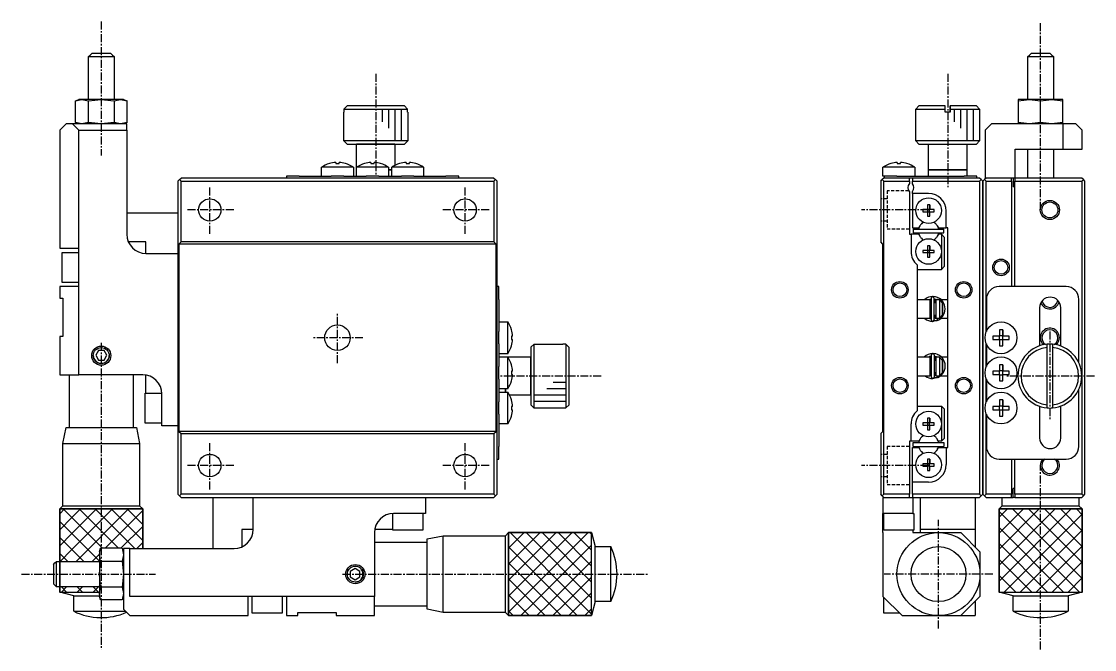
# Model space of a CAD drawing. Extents: x 10 to 368, y 10 to 243.
# Drawn here: x 20.8 to 188.9, y 98.8 to 197.1 of the extents above; entities that cross this region are included whole.
import ezdxf

# ---------------------------------------------------------------- set-up
doc = ezdxf.new("R2010")
doc.units = 0
doc.linetypes.add('CENTER', pattern=[2, 1.25, -0.25, 0.25, -0.25])
doc.linetypes.add('DASHED', pattern=[0.75, 0.5, -0.25])
doc.layers.get('0').update_dxf_attribs({"linetype": 'CONTINUOUS'})
doc.layers.add('CENTER', color=1, linetype='CENTER')

msp = doc.modelspace()

# ---------------------------------------------------------------- linework, layer by layer
at = {"color": 7, "linetype": 'CONTINUOUS'}
for p, q in [((31.27, 191.6), (31.52, 191.85)), ((31.52, 191.85), (31.77, 192.1)), ((34.77, 192.1), (31.77, 192.1)), ((34.77, 192.1), (35.02, 191.85)), ((35.02, 191.85), (35.27, 191.6)), ((178.42, 191.6), (178.67, 191.85)), ((178.67, 191.85), (178.92, 192.1)), ((180.42, 192.1), (178.92, 192.1)), ((181.92, 192.1), (180.42, 192.1)), ((181.92, 192.1), (182.17, 191.85)), ((182.17, 191.85), (182.42, 191.6)), ((31.27, 191.6), (35.27, 191.6)), ((31.27, 184.9), (31.27, 191.6)), ((35.27, 191.6), (35.27, 184.9)), ((178.42, 191.6), (180.42, 191.6)), ((178.42, 184.9), (178.42, 191.6)), ((180.42, 191.6), (182.42, 191.6)), ((182.42, 191.6), (182.42, 184.9)), ((29.23, 184.7), (30.24, 184.9)), ((29.23, 184.7), (29.77, 184.9)), ((29.23, 181.3), (29.23, 184.7)), ((30.24, 184.9), (29.77, 184.9)), ((30.24, 184.9), (31.25, 184.7)), ((33.27, 184.9), (30.24, 184.9)), ((31.25, 184.7), (33.27, 184.9)), ((31.25, 181.3), (31.25, 184.7)), ((33.27, 184.9), (35.29, 184.7)), ((36.3, 184.9), (33.27, 184.9)), ((35.29, 184.7), (36.3, 184.9)), ((35.29, 184.7), (35.29, 181.3)), ((36.3, 184.9), (37.31, 184.7)), ((36.77, 184.9), (36.3, 184.9)), ((36.77, 184.9), (37.31, 184.7)), ((37.31, 181.3), (37.31, 184.7)), ((71.79, 183.9), (71.28, 183.4)), ((71.28, 183.4), (81.25, 183.4)), ((71.28, 183.4), (71.28, 182.9)), ((80.75, 183.9), (71.79, 183.9)), ((81.25, 183.4), (80.75, 183.9)), ((81.25, 182.9), (81.25, 183.4)), ((160.87, 183.4), (161.37, 183.9)), ((160.87, 183.4), (165.47, 183.4)), ((160.87, 178.4), (160.87, 183.4)), ((165.47, 183.9), (161.37, 183.9)), ((165.47, 183.4), (165.47, 183.9)), ((165.47, 182.9), (165.47, 183.4)), ((170.37, 183.9), (166.27, 183.9)), ((166.27, 183.9), (166.27, 183.4)), ((166.27, 183.4), (166.27, 183.9)), ((166.27, 182.9), (166.27, 183.4)), ((166.27, 183.4), (170.87, 183.4)), ((166.27, 183.4), (166.27, 182.9)), ((170.37, 183.9), (170.87, 183.4)), ((170.87, 183.4), (170.87, 178.4)), ((176.92, 184.7), (178.67, 184.9)), ((176.92, 184.9), (176.92, 184.7)), ((178.67, 184.9), (176.92, 184.9)), ((176.92, 184.7), (176.92, 181.3)), ((178.67, 184.9), (180.42, 184.7)), ((182.17, 184.9), (178.67, 184.9)), ((180.42, 184.7), (182.17, 184.9)), ((180.42, 181.3), (180.42, 184.7)), ((182.17, 184.9), (183.92, 184.7)), ((183.92, 184.9), (182.17, 184.9)), ((183.92, 184.7), (183.92, 184.9)), ((183.92, 181.3), (183.92, 184.7)), ((71.28, 182.9), (71.27, 182.9)), ((71.27, 178.4), (71.27, 182.9)), ((81.27, 182.9), (81.25, 182.9)), ((81.27, 182.9), (81.27, 178.4)), ((166.27, 182.9), (165.47, 182.9)), ((27.77, 181.1), (26.77, 180.1)), ((26.77, 180.1), (26.77, 161.6)), ((28.77, 181.1), (27.77, 181.1)), ((29.77, 180.1), (28.77, 181.1)), ((31.27, 181.1), (28.77, 181.1)), ((30.24, 181.1), (29.23, 181.3)), ((29.77, 181.1), (29.23, 181.3)), ((29.77, 180.1), (37.27, 180.1)), ((29.77, 161.6), (29.77, 180.1)), ((31.25, 181.3), (30.24, 181.1)), ((33.27, 181.1), (31.25, 181.3)), ((35.27, 181.1), (31.27, 181.1)), ((35.29, 181.3), (33.27, 181.1)), ((37.27, 181.1), (35.27, 181.1)), ((36.3, 181.1), (35.29, 181.3)), ((37.31, 181.3), (36.3, 181.1)), ((37.31, 181.3), (36.77, 181.1)), ((37.27, 180.1), (37.27, 181.1)), ((37.27, 180.1), (37.27, 163.8)), ((171.72, 180.1), (172.72, 181.1)), ((171.72, 180.1), (171.72, 172.45)), ((178.42, 181.1), (172.72, 181.1)), ((178.67, 181.1), (176.92, 181.3)), ((176.92, 181.3), (176.92, 181.1)), ((182.42, 181.1), (178.42, 181.1)), ((180.42, 181.3), (178.67, 181.1)), ((182.17, 181.1), (180.42, 181.3)), ((183.92, 181.3), (182.17, 181.1)), ((183.92, 181.1), (182.42, 181.1)), ((183.92, 181.1), (183.92, 181.3)), ((185.92, 181.1), (183.92, 181.1)), ((183.92, 181.1), (183.92, 177.1)), ((186.92, 180.1), (185.92, 181.1)), ((186.92, 177.1), (186.92, 180.1)), ((81.27, 178.4), (71.27, 178.4)), ((71.77, 177.9), (71.27, 178.4)), ((81.27, 178.4), (80.77, 177.9)), ((170.87, 178.4), (160.87, 178.4)), ((161.37, 177.9), (160.87, 178.4)), ((170.87, 178.4), (170.37, 177.9)), ((71.77, 177.9), (73.27, 177.9)), ((71.77, 177.9), (80.77, 177.9)), ((73.27, 177.9), (79.27, 177.9)), ((79.27, 177.9), (73.27, 177.9)), ((73.27, 174.29), (73.27, 177.9)), ((79.27, 177.9), (80.77, 177.9)), ((79.27, 177.9), (79.27, 174.58)), ((161.37, 177.9), (170.37, 177.9)), ((162.87, 173.9), (162.87, 177.9)), ((168.87, 177.9), (168.87, 173.9)), ((176.42, 177.1), (183.92, 177.1)), ((176.42, 172.6), (176.42, 177.1)), ((178.42, 172.6), (178.42, 177.1)), ((182.42, 177.1), (182.42, 172.6)), ((183.92, 177.1), (186.92, 177.1)), ((69.01, 174.87), (69.01, 174.86)), ((70.01, 175.03), (70.01, 174.86)), ((70.01, 174.86), (70.53, 174.86)), ((70.53, 174.86), (70.53, 175.03)), ((71.53, 174.86), (71.53, 174.87)), ((74.51, 174.87), (74.51, 174.86)), ((75.51, 175.03), (75.51, 174.86)), ((75.51, 174.86), (76.03, 174.86)), ((76.03, 174.86), (76.03, 175.03)), ((77.03, 174.86), (77.03, 174.87)), ((80.01, 174.87), (80.01, 174.86)), ((81.01, 175.03), (81.01, 174.86)), ((81.01, 174.86), (81.53, 174.86)), ((81.53, 174.86), (81.53, 175.03)), ((82.53, 174.86), (82.53, 174.87)), ((156.96, 174.87), (156.96, 174.86)), ((157.96, 175.03), (157.96, 174.86)), ((157.96, 174.86), (158.48, 174.86)), ((158.48, 174.86), (158.48, 175.03)), ((159.48, 174.86), (159.48, 174.87)), ((70.27, 174.29), (67.77, 174.29)), ((67.77, 172.9), (67.77, 174.29)), ((72.77, 174.29), (70.27, 174.29)), ((72.77, 174.29), (72.77, 172.9)), ((75.77, 174.29), (73.27, 174.29)), ((73.27, 172.9), (73.27, 174.29)), ((78.27, 174.29), (75.77, 174.29)), ((78.27, 174.29), (78.27, 172.9)), ((78.27, 173.9), (78.77, 173.9)), ((78.77, 173.9), (78.27, 173.9)), ((81.27, 174.29), (78.77, 174.29)), ((78.77, 172.9), (78.77, 174.29)), ((83.77, 174.29), (81.27, 174.29)), ((83.77, 174.29), (83.77, 172.9)), ((160.72, 174.29), (155.72, 174.29)), ((155.72, 172.9), (155.72, 174.29)), ((160.72, 174.29), (160.72, 172.9)), ((162.87, 173.9), (168.87, 173.9)), ((168.87, 173.9), (162.87, 173.9)), ((162.87, 172.9), (162.87, 173.9)), ((168.87, 173.9), (168.87, 172.9)), ((45.27, 172.1), (45.52, 172.35)), ((45.27, 172.1), (45.27, 123.1)), ((45.52, 172.35), (45.77, 172.6)), ((45.52, 172.35), (45.77, 172.1)), ((94.77, 172.6), (45.77, 172.6)), ((45.77, 172.1), (94.77, 172.1)), ((45.77, 162.6), (45.77, 172.1)), ((62.27, 172.9), (62.27, 172.6)), ((64.27, 172.9), (62.27, 172.9)), ((64.27, 172.9), (69.19, 172.9)), ((69.19, 172.9), (69.29, 172.9)), ((70.27, 172.9), (69.29, 172.9)), ((71.25, 172.9), (70.27, 172.9)), ((71.25, 172.9), (71.34, 172.9)), ((71.34, 172.9), (74.69, 172.9)), ((74.69, 172.9), (74.79, 172.9)), ((75.77, 172.9), (74.79, 172.9)), ((76.75, 172.9), (75.77, 172.9)), ((76.75, 172.9), (76.84, 172.9)), ((76.84, 172.9), (80.19, 172.9)), ((80.19, 172.9), (80.29, 172.9)), ((81.27, 172.9), (80.29, 172.9)), ((82.25, 172.9), (81.27, 172.9)), ((82.25, 172.9), (82.34, 172.9)), ((82.34, 172.9), (87.27, 172.9)), ((89.27, 172.9), (87.27, 172.9)), ((89.27, 172.6), (89.27, 172.9)), ((94.77, 172.6), (95.02, 172.35)), ((94.77, 172.1), (95.02, 172.35)), ((94.77, 172.1), (94.77, 162.6)), ((95.02, 172.35), (95.27, 172.1)), ((95.27, 123.1), (95.27, 172.1)), ((155.37, 172.1), (155.62, 172.35)), ((155.37, 172.1), (155.37, 162.6)), ((155.87, 172.6), (155.62, 172.35)), ((155.62, 172.35), (155.87, 172.1)), ((155.92, 172.9), (155.72, 172.9)), ((159.87, 172.6), (155.87, 172.6)), ((155.87, 172.1), (159.87, 172.1)), ((155.87, 123.1), (155.87, 172.1)), ((157.92, 172.9), (155.92, 172.9)), ((155.92, 172.9), (155.92, 172.6)), ((157.92, 172.9), (159.29, 172.9)), ((159.29, 172.9), (168.42, 172.9)), ((160.37, 172.6), (159.87, 172.6)), ((159.87, 172.1), (159.87, 172.6)), ((159.87, 172.1), (159.87, 171.76)), ((170.87, 172.6), (160.37, 172.6)), ((160.37, 172.6), (160.37, 172.1)), ((160.37, 172.1), (170.87, 172.1)), ((160.37, 171.7), (160.37, 172.1)), ((170.42, 172.9), (168.42, 172.9)), ((170.42, 172.6), (170.42, 172.9)), ((171.12, 172.35), (170.87, 172.6)), ((170.87, 172.1), (171.12, 172.35)), ((170.87, 172.1), (170.87, 123.1)), ((171.12, 172.35), (171.37, 172.1)), ((171.62, 172.35), (171.37, 172.1)), ((171.37, 123.1), (171.37, 172.1)), ((171.37, 172.1), (171.37, 123.1)), ((171.87, 172.6), (171.62, 172.35)), ((171.62, 172.35), (171.87, 172.1)), ((175.87, 172.6), (171.87, 172.6)), ((171.87, 148.45), (171.87, 172.1)), ((171.87, 172.1), (175.87, 172.1)), ((175.87, 172.1), (175.87, 172.6)), ((176.12, 172.6), (175.87, 172.6)), ((175.87, 172.1), (175.87, 155.6)), ((176.12, 172.6), (176.12, 171.2)), ((176.37, 172.6), (176.12, 172.6)), ((186.87, 172.6), (176.37, 172.6)), ((176.37, 172.6), (176.37, 172.1)), ((176.37, 172.1), (186.87, 172.1)), ((176.37, 155.6), (176.37, 172.1)), ((187.12, 172.35), (186.87, 172.6)), ((186.87, 172.1), (187.12, 172.35)), ((186.87, 172.1), (186.87, 141.6)), ((187.37, 172.1), (187.12, 172.35)), ((187.37, 123.1), (187.37, 172.1)), ((159.87, 170.44), (159.87, 163.8)), ((160.37, 170.2), (160.37, 170.5)), ((162.87, 170.2), (160.37, 170.2)), ((160.37, 170.2), (160.37, 164.8)), ((176.37, 171.2), (176.12, 171.2)), ((162.69, 168.39), (162.69, 167.68)), ((163.05, 168.39), (162.69, 168.39)), ((163.05, 167.68), (163.05, 168.39)), ((163.05, 168.39), (163.05, 167.68)), ((45.27, 167.1), (37.27, 167.1)), ((161.98, 167.68), (161.98, 167.32)), ((162.69, 167.68), (161.98, 167.68)), ((161.98, 167.32), (162.69, 167.32)), ((162.7, 167.67), (162.69, 167.68)), ((162.7, 167.33), (162.69, 167.32)), ((162.69, 167.32), (162.69, 166.61)), ((162.69, 166.61), (163.05, 166.61)), ((162.7, 167.67), (162.7, 167.33)), ((163.04, 167.67), (162.7, 167.67)), ((162.7, 167.33), (163.04, 167.33)), ((163.04, 167.67), (163.05, 167.68)), ((163.04, 167.33), (163.04, 167.67)), ((163.04, 167.33), (163.05, 167.32)), ((163.76, 167.68), (163.05, 167.68)), ((163.05, 167.32), (163.76, 167.32)), ((163.05, 166.61), (163.05, 167.32)), ((163.05, 166.61), (163.05, 167.32)), ((163.76, 167.32), (163.76, 167.68)), ((165.62, 164.8), (165.62, 167.45)), ((160.37, 164.8), (161.32, 164.8)), ((161.32, 164.8), (161.49, 165.09)), ((164.24, 165.09), (164.41, 164.8)), ((164.41, 164.8), (165.62, 164.8)), ((165.87, 164.8), (165.62, 164.8)), ((165.87, 162.6), (165.87, 164.8)), ((159.87, 163.8), (160.12, 163.8)), ((160.12, 163.8), (160.12, 161.1)), ((161.32, 163.8), (160.12, 163.8)), ((160.47, 164.6), (165.27, 164.6)), ((160.47, 164.6), (160.47, 164)), ((160.47, 164), (165.27, 164)), ((161.49, 163.51), (161.32, 163.8)), ((164.41, 163.8), (164.24, 163.51)), ((164.87, 163.8), (164.41, 163.8)), ((164.87, 163.8), (164.87, 161.1)), ((165.37, 163.3), (164.87, 163.8)), ((165.27, 164), (165.27, 164.6)), ((165.37, 158.8), (165.37, 163.3)), ((26.77, 161.6), (29.77, 161.6)), ((29.77, 155.6), (29.77, 161.6)), ((40.27, 162.6), (37.52, 162.6)), ((40.27, 160.8), (40.27, 162.6)), ((45.77, 162.6), (45.42, 162.25)), ((95.12, 162.25), (45.42, 162.25)), ((45.42, 162.25), (45.42, 132.95)), ((94.77, 162.6), (45.77, 162.6)), ((95.12, 162.25), (94.77, 162.6)), ((95.12, 132.95), (95.12, 162.25)), ((155.72, 162.25), (155.37, 162.6)), ((155.72, 132.95), (155.72, 162.25)), ((162.69, 161.99), (162.69, 161.28)), ((163.05, 161.99), (162.69, 161.99)), ((163.05, 161.28), (163.05, 161.99)), ((163.05, 161.99), (163.05, 161.28)), ((165.87, 130.4), (165.87, 162.6)), ((27.17, 156.25), (27.17, 160.95)), ((27.17, 160.95), (29.77, 160.95)), ((40.27, 160.8), (45.27, 160.8)), ((161.98, 161.28), (161.98, 160.92)), ((162.69, 161.28), (161.98, 161.28)), ((161.98, 160.92), (162.69, 160.92)), ((162.7, 161.27), (162.69, 161.28)), ((162.7, 160.93), (162.69, 160.92)), ((162.69, 160.92), (162.69, 160.21)), ((162.69, 160.21), (163.05, 160.21)), ((162.7, 161.27), (162.7, 160.93)), ((163.04, 161.27), (162.7, 161.27)), ((162.7, 160.93), (163.04, 160.93)), ((163.04, 161.27), (163.05, 161.28)), ((163.04, 160.93), (163.04, 161.27)), ((163.04, 160.93), (163.05, 160.92)), ((163.76, 161.28), (163.05, 161.28)), ((163.05, 160.92), (163.76, 160.92)), ((163.05, 160.21), (163.05, 160.92)), ((163.05, 160.21), (163.05, 160.92)), ((163.76, 160.92), (163.76, 161.28)), ((164.87, 161.1), (164.87, 158.3)), ((161.07, 159.02), (161.07, 136.18)), ((161.07, 158.3), (164.87, 158.3)), ((164.87, 158.3), (165.37, 158.8)), ((29.77, 155.6), (26.77, 155.6)), ((26.77, 155.6), (26.77, 153.8)), ((29.77, 156.25), (27.17, 156.25)), ((29.77, 141.8), (29.77, 155.6)), ((95.57, 155.6), (95.27, 155.6)), ((95.57, 153.6), (95.57, 155.6)), ((184.42, 155.6), (173.92, 155.6)), ((26.77, 153.8), (27.27, 153.8)), ((27.27, 153.8), (27.27, 147.8)), ((95.57, 153.6), (95.57, 148.67)), ((161.07, 153.6), (163.07, 153.6)), ((163.32, 153.65), (163.07, 153.59)), ((163.07, 153.6), (163.07, 150.6)), ((163.07, 153.6), (163.07, 153.1)), ((163.07, 153.1), (163.07, 151.1)), ((163.07, 153.1), (163.07, 151.1)), ((163.07, 153.1), (163.32, 153.1)), ((163.32, 150.36), (163.32, 153.86)), ((163.54, 154.06), (163.64, 154.05)), ((163.72, 153.86), (163.72, 150.36)), ((164.07, 153.56), (163.72, 153.65)), ((163.73, 153.31), (163.72, 153.29)), ((163.72, 153.29), (163.72, 153.28)), ((163.72, 153.28), (163.72, 153.26)), ((163.72, 153.26), (163.72, 153.26)), ((163.72, 153.1), (164.07, 153.1)), ((163.74, 153.35), (163.73, 153.34)), ((163.73, 153.34), (163.73, 153.32)), ((163.73, 153.32), (163.73, 153.31)), ((163.75, 153.38), (163.74, 153.36)), ((163.74, 153.36), (163.74, 153.35)), ((163.76, 153.4), (163.75, 153.39)), ((163.75, 153.39), (163.75, 153.38)), ((163.77, 153.42), (163.76, 153.4)), ((163.78, 153.43), (163.77, 153.42)), ((163.79, 153.45), (163.78, 153.44)), ((163.78, 153.44), (163.78, 153.43)), ((163.8, 153.46), (163.79, 153.45)), ((163.81, 153.47), (163.8, 153.46)), ((163.82, 153.48), (163.81, 153.47)), ((163.84, 153.49), (163.82, 153.48)), ((163.85, 153.5), (163.84, 153.49)), ((163.86, 153.51), (163.85, 153.5)), ((163.87, 153.52), (163.86, 153.51)), ((163.89, 153.53), (163.87, 153.52)), ((163.87, 153.1), (163.87, 153.52)), ((163.9, 153.53), (163.89, 153.53)), ((163.91, 153.54), (163.9, 153.53)), ((163.93, 153.54), (163.91, 153.54)), ((163.94, 153.55), (163.93, 153.54)), ((163.96, 153.55), (163.94, 153.55)), ((163.97, 153.55), (163.96, 153.55)), ((163.99, 153.55), (163.97, 153.55)), ((164, 153.56), (163.99, 153.55)), ((164.01, 153.56), (164, 153.56)), ((164.03, 153.56), (164.01, 153.56)), ((164.04, 153.56), (164.03, 153.56)), ((164.06, 153.55), (164.04, 153.56)), ((164.07, 153.55), (164.06, 153.55)), ((164.07, 150.6), (164.07, 153.6)), ((164.07, 153.6), (164.57, 153.6)), ((164.24, 153.92), (164.29, 153.9)), ((164.57, 153.6), (164.57, 153.55)), ((164.57, 153.55), (164.57, 150.65)), ((165.07, 153.02), (164.57, 153.55)), ((164.77, 153.6), (164.77, 153.6)), ((164.77, 153.6), (164.77, 153.6)), ((164.77, 153.6), (165.87, 153.6)), ((165.07, 151.18), (165.07, 153.02)), ((165.07, 153.02), (165.07, 151.18)), ((171.92, 153.6), (171.92, 148.58)), ((186.42, 143.67), (186.42, 153.6)), ((180.27, 152.3), (180.27, 146.34)), ((183.57, 146.3), (183.57, 152.3)), ((95.57, 150.1), (96.96, 150.1)), ((96.96, 147.6), (96.96, 150.1)), ((163.07, 150.6), (161.07, 150.6)), ((163.07, 151.1), (163.07, 150.6)), ((163.32, 151.1), (163.07, 151.1)), ((163.07, 150.62), (163.32, 150.57)), ((164.24, 150.29), (163.55, 150.16)), ((164.07, 151.1), (163.72, 151.1)), ((163.72, 150.96), (163.72, 150.95)), ((163.72, 150.95), (163.72, 150.93)), ((163.72, 150.93), (163.72, 150.92)), ((163.72, 150.92), (163.73, 150.9)), ((163.75, 150.31), (163.72, 150.33)), ((163.72, 150.33), (163.72, 150.33)), ((163.73, 150.9), (163.73, 150.89)), ((163.73, 150.89), (163.73, 150.87)), ((163.73, 150.87), (163.74, 150.86)), ((163.74, 150.86), (163.74, 150.85)), ((163.74, 150.85), (163.75, 150.83)), ((163.75, 150.83), (163.76, 150.82)), ((163.78, 150.3), (163.75, 150.31)), ((163.76, 150.82), (163.76, 150.81)), ((163.76, 150.81), (163.77, 150.79)), ((163.77, 150.79), (163.78, 150.78)), ((163.78, 150.78), (163.79, 150.77)), ((163.82, 150.29), (163.78, 150.3)), ((163.79, 150.77), (163.8, 150.76)), ((163.8, 150.76), (163.81, 150.75)), ((163.81, 150.75), (163.82, 150.74)), ((163.82, 150.74), (163.83, 150.73)), ((163.85, 150.28), (163.82, 150.29)), ((163.83, 150.73), (163.84, 150.72)), ((163.84, 150.72), (163.85, 150.71)), ((163.85, 150.71), (163.87, 150.7)), ((163.88, 150.27), (163.85, 150.28)), ((163.87, 150.7), (163.87, 151.1)), ((163.87, 150.7), (163.88, 150.69)), ((163.88, 150.69), (163.89, 150.69)), ((163.92, 150.27), (163.88, 150.27)), ((163.89, 150.69), (163.91, 150.68)), ((163.91, 150.68), (163.92, 150.68)), ((163.92, 150.68), (163.93, 150.67)), ((163.95, 150.26), (163.92, 150.27)), ((163.93, 150.67), (163.95, 150.67)), ((163.95, 150.67), (163.96, 150.66)), ((163.99, 150.26), (163.95, 150.26)), ((163.96, 150.66), (163.98, 150.66)), ((163.98, 150.66), (163.99, 150.66)), ((163.99, 150.66), (164.01, 150.66)), ((164.02, 150.26), (163.99, 150.26)), ((164.01, 150.66), (164.02, 150.66)), ((164.02, 150.66), (164.04, 150.66)), ((164.06, 150.26), (164.02, 150.26)), ((164.04, 150.66), (164.05, 150.66)), ((164.05, 150.66), (164.07, 150.66)), ((164.09, 150.26), (164.06, 150.26)), ((164.07, 150.66), (164.07, 150.66)), ((164.57, 150.6), (164.07, 150.6)), ((164.12, 150.27), (164.09, 150.26)), ((164.16, 150.27), (164.12, 150.27)), ((164.19, 150.28), (164.16, 150.27)), ((164.19, 150.6), (164.2, 150.59)), ((164.22, 150.29), (164.19, 150.28)), ((164.23, 150.55), (164.2, 150.6)), ((164.2, 150.59), (164.2, 150.57)), ((164.2, 150.57), (164.21, 150.56)), ((164.21, 150.56), (164.22, 150.55)), ((164.22, 150.55), (164.22, 150.53)), ((164.22, 150.53), (164.23, 150.52)), ((164.26, 150.3), (164.22, 150.29)), ((164.3, 150.32), (164.23, 150.55)), ((164.23, 150.52), (164.24, 150.5)), ((164.24, 150.5), (164.24, 150.49)), ((164.24, 150.49), (164.25, 150.48)), ((164.25, 150.48), (164.25, 150.46)), ((164.25, 150.46), (164.26, 150.45)), ((164.26, 150.45), (164.26, 150.43)), ((164.26, 150.43), (164.27, 150.42)), ((164.29, 150.32), (164.26, 150.3)), ((164.27, 150.42), (164.27, 150.41)), ((164.27, 150.41), (164.28, 150.4)), ((164.28, 150.4), (164.28, 150.38)), ((164.28, 150.38), (164.28, 150.37)), ((164.28, 150.37), (164.29, 150.36)), ((164.29, 150.36), (164.29, 150.35)), ((164.29, 150.35), (164.29, 150.34)), ((164.29, 150.34), (164.29, 150.34)), ((164.29, 150.34), (164.29, 150.33)), ((164.29, 150.33), (164.29, 150.33)), ((164.29, 150.33), (164.29, 150.32)), ((164.29, 150.32), (164.29, 150.32)), ((164.29, 150.32), (164.29, 150.32)), ((164.57, 150.65), (165.07, 151.18)), ((164.57, 150.65), (164.57, 150.6)), ((165.87, 150.6), (164.76, 150.6)), ((95.57, 148.67), (95.57, 148.58)), ((95.57, 147.6), (95.57, 148.58)), ((97.54, 148.86), (97.53, 148.86)), ((174.48, 148.86), (173.96, 148.86)), ((173.96, 148.86), (173.96, 147.86)), ((174.48, 147.86), (174.48, 148.86)), ((174.48, 148.86), (174.48, 147.9)), ((27.27, 147.8), (26.77, 147.8)), ((26.77, 147.8), (26.77, 141.8)), ((95.57, 146.62), (95.57, 147.6)), ((95.57, 146.62), (95.57, 146.53)), ((95.57, 146.53), (95.57, 143.18)), ((96.96, 145.1), (96.96, 147.6)), ((97.53, 147.86), (97.53, 147.34)), ((97.7, 147.86), (97.53, 147.86)), ((97.53, 147.34), (97.7, 147.34)), ((97.53, 146.34), (97.54, 146.34)), ((100.57, 146.1), (101.07, 146.6)), ((101.07, 136.6), (101.07, 146.6)), ((101.07, 146.6), (105.57, 146.6)), ((105.57, 146.58), (105.57, 146.6)), ((106.07, 146.58), (105.57, 146.58)), ((106.07, 146.58), (106.07, 136.62)), ((106.57, 146.08), (106.07, 146.58)), ((171.87, 142.95), (171.87, 146.75)), ((171.92, 146.62), (171.92, 143.08)), ((172.96, 147.86), (172.96, 147.34)), ((173.96, 147.86), (172.96, 147.86)), ((172.96, 147.34), (173.96, 147.34)), ((173.92, 147.86), (173.92, 147.34)), ((174.48, 147.9), (173.96, 147.9)), ((173.96, 147.34), (173.96, 146.34)), ((173.96, 147.3), (174.48, 147.3)), ((173.96, 146.34), (174.48, 146.34)), ((174.48, 147.86), (174.48, 147.9)), ((175.48, 147.86), (174.48, 147.86)), ((174.48, 147.34), (175.48, 147.34)), ((174.48, 146.34), (174.48, 147.34)), ((174.48, 147.3), (174.48, 147.34)), ((174.48, 146.34), (174.48, 147.3)), ((174.52, 147.34), (174.52, 147.86)), ((175.48, 147.34), (175.48, 147.86)), ((181.47, 146.08), (181.47, 146.58)), ((182.27, 146.58), (182.27, 146.08)), ((182.27, 146.58), (182.27, 136.62)), ((32.84, 145.6), (32.4, 144.85)), ((32.4, 144.85), (32.84, 144.1)), ((33.7, 145.6), (32.84, 145.6)), ((34.13, 144.85), (33.7, 145.6)), ((33.7, 144.1), (34.13, 144.85)), ((96.96, 145.1), (95.57, 145.1)), ((95.57, 144.6), (96.96, 144.6)), ((96.96, 142.1), (96.96, 144.6)), ((96.96, 144.6), (100.57, 144.6)), ((100.57, 146.1), (100.57, 144.6)), ((100.57, 146.1), (100.57, 137.1)), ((100.57, 144.6), (100.57, 138.6)), ((100.57, 138.6), (100.57, 144.6)), ((106.57, 137.12), (106.57, 146.08)), ((161.07, 144.6), (163.07, 144.6)), ((163.04, 144.64), (162.94, 144.6)), ((163.33, 144.7), (163.04, 144.64)), ((163.07, 144.6), (163.07, 141.6)), ((163.07, 144.6), (163.07, 144.1)), ((163.33, 141.42), (163.33, 144.92)), ((163.55, 145.11), (163.65, 145.11)), ((163.73, 144.92), (163.73, 141.42)), ((164.07, 144.62), (163.73, 144.7)), ((163.87, 144.57), (163.86, 144.56)), ((163.88, 144.58), (163.87, 144.57)), ((163.87, 144.1), (163.87, 144.57)), ((163.9, 144.58), (163.88, 144.58)), ((163.91, 144.59), (163.9, 144.58)), ((163.92, 144.6), (163.91, 144.59)), ((163.94, 144.6), (163.92, 144.6)), ((163.94, 144.6), (164.07, 144.6)), ((163.95, 144.6), (163.94, 144.6)), ((163.97, 144.61), (163.95, 144.6)), ((163.98, 144.61), (163.97, 144.61)), ((164, 144.61), (163.98, 144.61)), ((164.01, 144.61), (164, 144.61)), ((164.03, 144.61), (164.01, 144.61)), ((164.04, 144.61), (164.03, 144.61)), ((164.06, 144.61), (164.04, 144.61)), ((164.07, 144.61), (164.06, 144.61)), ((164.12, 144.6), (164.07, 144.62)), ((164.12, 144.6), (164.07, 144.61)), ((164.07, 141.6), (164.07, 144.6)), ((164.07, 144.6), (164.57, 144.6)), ((164.25, 144.98), (164.3, 144.96)), ((164.3, 144.96), (164.35, 144.93)), ((164.57, 144.6), (164.57, 144.55)), ((164.85, 144.6), (165.87, 144.6)), ((181.47, 137.12), (181.47, 146.08)), ((182.27, 146.08), (182.27, 137.12)), ((32.84, 144.1), (33.7, 144.1)), ((95.57, 143.18), (95.57, 143.08)), ((95.57, 142.1), (95.57, 143.08)), ((97.54, 143.36), (97.53, 143.36)), ((163.07, 144.1), (163.07, 142.1)), ((163.07, 144.1), (163.07, 142.1)), ((163.07, 144.1), (163.33, 144.1)), ((163.74, 144.37), (163.73, 144.35)), ((163.73, 144.35), (163.73, 144.34)), ((163.73, 144.34), (163.73, 144.32)), ((163.73, 144.32), (163.73, 144.31)), ((163.73, 144.1), (164.07, 144.1)), ((163.75, 144.41), (163.74, 144.39)), ((163.74, 144.39), (163.74, 144.38)), ((163.74, 144.38), (163.74, 144.37)), ((163.76, 144.44), (163.75, 144.42)), ((163.75, 144.42), (163.75, 144.41)), ((163.77, 144.46), (163.76, 144.45)), ((163.76, 144.45), (163.76, 144.44)), ((163.78, 144.48), (163.77, 144.46)), ((163.79, 144.49), (163.78, 144.48)), ((163.8, 144.51), (163.79, 144.5)), ((163.79, 144.5), (163.79, 144.49)), ((163.81, 144.52), (163.8, 144.51)), ((163.82, 144.53), (163.81, 144.52)), ((163.84, 144.54), (163.82, 144.53)), ((163.85, 144.55), (163.84, 144.54)), ((163.86, 144.56), (163.85, 144.55)), ((164.57, 144.55), (164.57, 141.65)), ((165.07, 144.02), (164.57, 144.55)), ((165.07, 142.18), (165.07, 144.02)), ((165.07, 144.02), (165.07, 142.18)), ((174.48, 143.36), (173.96, 143.36)), ((173.96, 143.36), (173.96, 142.36)), ((174.48, 142.36), (174.48, 143.36)), ((174.48, 143.36), (174.48, 142.4)), ((26.77, 141.8), (29.77, 141.8)), ((28.27, 133.55), (28.27, 141.8)), ((39.77, 141.8), (29.77, 141.8)), ((38.27, 141.8), (38.27, 133.55)), ((40.27, 138.95), (40.27, 141.76)), ((95.57, 141.12), (95.57, 142.1)), ((96.96, 139.6), (96.96, 142.1)), ((97.53, 142.36), (97.53, 141.84)), ((97.7, 142.36), (97.53, 142.36)), ((97.53, 141.84), (97.7, 141.84)), ((163.07, 141.6), (161.07, 141.6)), ((163.07, 142.1), (163.07, 141.6)), ((163.33, 142.1), (163.07, 142.1)), ((163.07, 141.69), (163.33, 141.63)), ((164.25, 141.35), (163.56, 141.22)), ((164.07, 142.1), (163.73, 142.1)), ((163.73, 142.02), (163.73, 142)), ((163.73, 142), (163.73, 141.99)), ((163.73, 141.99), (163.73, 141.97)), ((163.73, 141.97), (163.74, 141.96)), ((163.73, 141.38), (163.73, 141.39)), ((163.76, 141.37), (163.73, 141.38)), ((163.74, 141.96), (163.74, 141.95)), ((163.74, 141.95), (163.74, 141.93)), ((163.74, 141.93), (163.75, 141.92)), ((163.75, 141.92), (163.75, 141.9)), ((163.75, 141.9), (163.76, 141.89)), ((163.76, 141.89), (163.77, 141.88)), ((163.79, 141.36), (163.76, 141.37)), ((163.77, 141.88), (163.77, 141.86)), ((163.77, 141.86), (163.78, 141.85)), ((163.78, 141.85), (163.79, 141.84)), ((163.79, 141.84), (163.8, 141.83)), ((163.83, 141.35), (163.79, 141.36)), ((163.8, 141.83), (163.81, 141.82)), ((163.81, 141.82), (163.82, 141.81)), ((163.82, 141.81), (163.83, 141.79)), ((163.83, 141.79), (163.84, 141.79)), ((163.86, 141.34), (163.83, 141.35)), ((163.84, 141.79), (163.85, 141.78)), ((163.85, 141.78), (163.86, 141.77)), ((163.86, 141.77), (163.88, 141.76)), ((163.89, 141.33), (163.86, 141.34)), ((163.87, 141.76), (163.87, 142.1)), ((163.88, 141.76), (163.89, 141.75)), ((163.89, 141.75), (163.9, 141.75)), ((163.93, 141.32), (163.89, 141.33)), ((163.9, 141.75), (163.92, 141.74)), ((163.92, 141.74), (163.93, 141.73)), ((163.93, 141.73), (163.94, 141.73)), ((163.96, 141.32), (163.93, 141.32)), ((163.94, 141.73), (163.96, 141.73)), ((163.96, 141.73), (163.97, 141.72)), ((164, 141.32), (163.96, 141.32)), ((163.97, 141.72), (163.99, 141.72)), ((163.99, 141.72), (164, 141.72)), ((164, 141.72), (164.02, 141.72)), ((164.03, 141.32), (164, 141.32)), ((164.02, 141.72), (164.03, 141.72)), ((164.03, 141.72), (164.05, 141.72)), ((164.07, 141.32), (164.03, 141.32)), ((164.05, 141.72), (164.06, 141.72)), ((164.06, 141.72), (164.07, 141.72)), ((164.57, 141.6), (164.07, 141.6)), ((164.1, 141.32), (164.07, 141.32)), ((164.13, 141.33), (164.1, 141.32)), ((164.17, 141.33), (164.13, 141.33)), ((164.2, 141.34), (164.17, 141.33)), ((164.24, 141.35), (164.2, 141.34)), ((164.23, 141.6), (164.24, 141.59)), ((164.31, 141.38), (164.24, 141.6)), ((164.24, 141.59), (164.24, 141.57)), ((164.24, 141.57), (164.25, 141.56)), ((164.27, 141.36), (164.24, 141.35)), ((164.25, 141.56), (164.25, 141.54)), ((164.25, 141.54), (164.26, 141.53)), ((164.26, 141.53), (164.27, 141.52)), ((164.27, 141.52), (164.27, 141.5)), ((164.27, 141.5), (164.28, 141.49)), ((164.3, 141.37), (164.27, 141.36)), ((164.28, 141.49), (164.28, 141.48)), ((164.28, 141.48), (164.28, 141.46)), ((164.28, 141.46), (164.29, 141.45)), ((164.29, 141.45), (164.29, 141.44)), ((164.29, 141.44), (164.29, 141.43)), ((164.29, 141.43), (164.3, 141.42)), ((164.3, 141.42), (164.3, 141.41)), ((164.3, 141.41), (164.3, 141.4)), ((164.3, 141.4), (164.3, 141.39)), ((164.3, 141.39), (164.3, 141.39)), ((164.3, 141.39), (164.3, 141.38)), ((164.3, 141.38), (164.3, 141.38)), ((164.3, 141.38), (164.3, 141.37)), ((164.3, 141.38), (164.3, 141.38)), ((164.57, 141.65), (165.07, 142.18)), ((164.57, 141.65), (164.57, 141.6)), ((165.87, 141.6), (164.69, 141.6)), ((164.69, 141.6), (164.69, 141.6)), ((164.69, 141.6), (164.69, 141.6)), ((171.87, 137.45), (171.87, 141.25)), ((172.96, 142.36), (172.96, 141.84)), ((173.96, 142.36), (172.96, 142.36)), ((172.96, 141.84), (173.96, 141.84)), ((173.92, 142.36), (173.92, 141.84)), ((174.48, 142.4), (173.96, 142.4)), ((173.96, 141.84), (173.96, 140.84)), ((173.96, 141.8), (174.48, 141.8)), ((174.48, 142.36), (174.48, 142.4)), ((175.48, 142.36), (174.48, 142.36)), ((174.48, 141.84), (175.48, 141.84)), ((174.48, 140.84), (174.48, 141.84)), ((174.48, 141.8), (174.48, 141.84)), ((174.48, 140.84), (174.48, 141.8)), ((174.52, 141.84), (174.52, 142.36)), ((175.48, 141.84), (175.48, 142.36)), ((186.87, 141.6), (186.87, 123.1)), ((95.57, 141.12), (95.57, 141.03)), ((95.57, 141.03), (95.57, 137.68)), ((96.96, 139.6), (95.57, 139.6)), ((96.57, 139.6), (96.57, 139.1)), ((96.57, 139.1), (96.57, 139.6)), ((97.53, 140.84), (97.54, 140.84)), ((171.92, 141.12), (171.92, 137.58)), ((173.96, 140.84), (174.48, 140.84)), ((186.42, 130.6), (186.42, 139.53)), ((40.17, 134.25), (40.17, 138.95)), ((40.17, 138.95), (42.77, 138.95)), ((42.77, 133.8), (42.77, 138.8)), ((95.57, 139.1), (96.96, 139.1)), ((96.96, 136.6), (96.96, 139.1)), ((100.57, 138.6), (97.25, 138.6)), ((97.54, 137.86), (97.53, 137.86)), ((100.57, 138.6), (100.57, 137.1)), ((174.48, 137.86), (173.96, 137.86)), ((173.96, 137.86), (173.96, 136.86)), ((174.48, 136.86), (174.48, 137.86)), ((174.48, 137.86), (174.48, 136.9)), ((95.57, 137.68), (95.57, 137.58)), ((95.57, 136.6), (95.57, 137.58)), ((95.57, 135.62), (95.57, 136.6)), ((96.96, 134.1), (96.96, 136.6)), ((97.53, 136.86), (97.53, 136.34)), ((97.7, 136.86), (97.53, 136.86)), ((97.53, 136.34), (97.7, 136.34)), ((101.07, 136.6), (100.57, 137.1)), ((105.57, 136.6), (101.07, 136.6)), ((105.57, 136.6), (105.57, 136.62)), ((105.57, 136.62), (106.07, 136.62)), ((106.07, 136.62), (106.57, 137.12)), ((161.07, 136.9), (164.87, 136.9)), ((164.87, 136.9), (164.87, 134.1)), ((165.37, 136.4), (164.87, 136.9)), ((165.37, 131.9), (165.37, 136.4)), ((172.96, 136.86), (172.96, 136.34)), ((173.96, 136.86), (172.96, 136.86)), ((172.96, 136.34), (173.96, 136.34)), ((173.92, 136.86), (173.92, 136.34)), ((174.48, 136.9), (173.96, 136.9)), ((173.96, 136.34), (173.96, 135.34)), ((173.96, 136.3), (174.48, 136.3)), ((174.48, 136.86), (174.48, 136.9)), ((175.48, 136.86), (174.48, 136.86)), ((174.48, 136.34), (175.48, 136.34)), ((174.48, 135.34), (174.48, 136.34)), ((174.48, 136.3), (174.48, 136.34)), ((174.48, 135.34), (174.48, 136.3)), ((174.52, 136.34), (174.52, 136.86)), ((175.48, 136.34), (175.48, 136.86)), ((180.27, 136.86), (180.27, 131.9)), ((181.47, 136.62), (181.47, 137.12)), ((182.27, 137.12), (182.27, 136.62)), ((183.57, 131.9), (183.57, 136.9)), ((95.57, 135.62), (95.57, 135.53)), ((95.57, 135.53), (95.57, 130.6)), ((97.53, 135.34), (97.54, 135.34)), ((162.69, 134.99), (162.69, 134.28)), ((163.05, 134.99), (162.69, 134.99)), ((163.05, 134.28), (163.05, 134.99)), ((163.05, 134.99), (163.05, 134.28)), ((171.87, 123.1), (171.87, 135.75)), ((171.92, 135.62), (171.92, 130.6)), ((173.96, 135.34), (174.48, 135.34)), ((27.27, 131.05), (27.77, 133.55)), ((27.77, 133.55), (33.27, 133.55)), ((33.27, 133.55), (38.77, 133.55)), ((38.77, 133.55), (39.27, 131.05)), ((42.77, 134.25), (40.17, 134.25)), ((45.27, 133.8), (42.77, 133.8)), ((95.12, 132.95), (45.42, 132.95)), ((45.42, 132.95), (45.77, 132.6)), ((94.77, 132.6), (95.12, 132.95)), ((96.96, 134.1), (95.57, 134.1)), ((155.37, 132.6), (155.72, 132.95)), ((160.12, 131.4), (160.12, 134.1)), ((161.98, 134.28), (161.98, 133.92)), ((162.69, 134.28), (161.98, 134.28)), ((161.98, 133.92), (162.69, 133.92)), ((162.7, 134.27), (162.69, 134.28)), ((162.7, 133.93), (162.69, 133.92)), ((162.69, 133.92), (162.69, 133.21)), ((162.69, 133.21), (163.05, 133.21)), ((162.7, 134.27), (162.7, 133.93)), ((163.04, 134.27), (162.7, 134.27)), ((162.7, 133.93), (163.04, 133.93)), ((163.04, 134.27), (163.05, 134.28)), ((163.04, 133.93), (163.04, 134.27)), ((163.04, 133.93), (163.05, 133.92)), ((163.76, 134.28), (163.05, 134.28)), ((163.05, 133.92), (163.76, 133.92)), ((163.05, 133.21), (163.05, 133.92)), ((163.05, 133.21), (163.05, 133.92)), ((163.76, 133.92), (163.76, 134.28)), ((164.87, 134.1), (164.87, 131.4)), ((45.77, 132.6), (94.77, 132.6)), ((45.77, 123.1), (45.77, 132.6)), ((94.77, 132.6), (94.77, 123.1)), ((155.37, 132.6), (155.37, 123.1)), ((160.12, 131.4), (159.87, 131.4)), ((159.87, 131.4), (159.87, 123.1)), ((161.32, 131.4), (160.12, 131.4)), ((160.47, 130.6), (160.47, 131.2)), ((160.47, 131.2), (165.27, 131.2)), ((161.49, 131.69), (161.32, 131.4)), ((164.41, 131.4), (164.24, 131.69)), ((164.87, 131.4), (164.41, 131.4)), ((164.87, 131.4), (165.37, 131.9)), ((165.27, 131.2), (165.27, 130.6)), ((27.27, 131.05), (33.27, 131.05)), ((27.27, 121.3), (27.27, 131.05)), ((33.27, 131.05), (39.27, 131.05)), ((39.27, 131.05), (39.27, 121.3)), ((95.57, 128.6), (95.57, 130.6)), ((160.37, 130.4), (161.32, 130.4)), ((160.37, 125), (160.37, 130.4)), ((160.47, 130.6), (165.27, 130.6)), ((161.32, 130.4), (161.49, 130.11)), ((164.24, 130.11), (164.41, 130.4)), ((164.41, 130.4), (165.62, 130.4)), ((165.62, 130.4), (165.87, 130.4)), ((165.62, 130.4), (165.62, 127.75)), ((95.27, 128.6), (95.57, 128.6)), ((161.98, 127.88), (161.98, 127.52)), ((162.69, 127.88), (161.98, 127.88)), ((162.69, 128.59), (162.69, 127.88)), ((163.05, 128.59), (162.69, 128.59)), ((162.7, 127.87), (162.69, 127.88)), ((162.7, 127.87), (162.7, 127.53)), ((163.04, 127.87), (162.7, 127.87)), ((163.04, 127.87), (163.05, 127.88)), ((163.04, 127.53), (163.04, 127.87)), ((163.05, 127.88), (163.05, 128.59)), ((163.05, 128.59), (163.05, 127.88)), ((163.76, 127.88), (163.05, 127.88)), ((163.76, 127.52), (163.76, 127.88)), ((173.92, 128.6), (184.42, 128.6)), ((175.87, 128.6), (175.87, 123.1)), ((176.37, 123.1), (176.37, 128.6)), ((161.98, 127.52), (162.69, 127.52)), ((162.7, 127.53), (162.69, 127.52)), ((162.69, 127.52), (162.69, 126.81)), ((162.69, 126.81), (163.05, 126.81)), ((162.7, 127.53), (163.04, 127.53)), ((163.04, 127.53), (163.05, 127.52)), ((163.05, 127.52), (163.76, 127.52)), ((163.05, 126.81), (163.05, 127.52)), ((163.05, 126.81), (163.05, 127.52)), ((162.87, 125), (160.37, 125)), ((160.37, 123.1), (160.37, 125)), ((45.52, 122.85), (45.27, 123.1)), ((45.77, 123.1), (45.52, 122.85)), ((45.77, 122.6), (45.52, 122.85)), ((94.77, 123.1), (45.77, 123.1)), ((95.02, 122.85), (94.77, 123.1)), ((95.02, 122.85), (94.77, 122.6)), ((95.27, 123.1), (95.02, 122.85)), ((155.62, 122.85), (155.37, 123.1)), ((155.87, 123.1), (155.62, 122.85)), ((155.62, 122.85), (155.87, 122.6)), ((159.87, 123.1), (155.87, 123.1)), ((159.87, 122.6), (159.87, 123.1)), ((170.87, 123.1), (160.37, 123.1)), ((160.37, 123.1), (160.37, 122.6)), ((171.12, 122.85), (170.87, 123.1)), ((170.87, 122.6), (171.12, 122.85)), ((171.12, 122.85), (171.37, 123.1)), ((171.37, 123.1), (171.62, 122.85)), ((171.87, 123.1), (171.62, 122.85)), ((171.62, 122.85), (171.87, 122.6)), ((175.87, 123.1), (171.87, 123.1)), ((175.87, 122.6), (175.87, 123.1)), ((176.12, 122.6), (176.12, 124)), ((176.37, 124), (176.12, 124)), ((186.87, 123.1), (176.37, 123.1)), ((176.37, 123.1), (176.37, 122.6)), ((187.12, 122.85), (186.87, 123.1)), ((186.87, 122.6), (187.12, 122.85)), ((187.12, 122.85), (187.37, 123.1)), ((26.77, 120.8), (27.27, 121.3)), ((27.27, 121.3), (33.27, 121.3)), ((33.27, 121.3), (39.27, 121.3)), ((39.27, 121.3), (39.77, 120.8)), ((45.77, 122.6), (57.07, 122.6)), ((50.77, 122.6), (50.77, 114.6)), ((57.07, 122.6), (84.07, 122.6)), ((57.07, 117.6), (57.07, 122.6)), ((84.07, 122.6), (84.07, 120.1)), ((84.07, 122.6), (94.77, 122.6)), ((155.72, 122.6), (155.87, 122.6)), ((155.72, 122.6), (155.72, 120.1)), ((155.87, 122.6), (159.87, 122.6)), ((159.87, 122.6), (160.37, 122.6)), ((160.37, 122.6), (170.87, 122.6)), ((160.42, 122.6), (160.42, 120.1)), ((161.57, 122.6), (161.57, 117.6)), ((170.17, 122.6), (170.17, 117.6)), ((171.87, 122.6), (175.87, 122.6)), ((173.92, 120.8), (174.42, 121.3)), ((174.42, 121.3), (174.42, 122.6)), ((174.42, 121.3), (186.42, 121.3)), ((175.87, 122.6), (176.12, 122.6)), ((176.37, 122.6), (176.12, 122.6)), ((176.37, 122.6), (186.87, 122.6)), ((186.42, 122.6), (186.42, 121.3)), ((186.42, 121.3), (186.92, 120.8)), ((39.77, 120.8), (26.77, 120.8)), ((26.77, 120.8), (26.77, 107.8)), ((33.27, 120.8), (39.77, 120.8)), ((39.77, 114.6), (39.77, 120.8)), ((78.92, 117.5), (78.92, 120.1)), ((84.07, 120.1), (79.07, 120.1)), ((83.62, 120.1), (83.62, 117.5)), ((160.42, 120.1), (155.72, 120.1)), ((155.72, 117.1), (155.72, 120.1)), ((155.87, 117.5), (155.87, 120.1)), ((160.42, 120.1), (160.57, 120.1)), ((160.57, 120.1), (160.57, 117.5)), ((173.92, 120.8), (173.92, 107.8)), ((186.92, 120.8), (173.92, 120.8)), ((186.92, 107.8), (186.92, 120.8)), ((55.27, 117.6), (55.27, 114.85)), ((57.07, 117.6), (55.27, 117.6)), ((76.07, 117.1), (76.07, 107.1)), ((78.92, 117.6), (76.11, 117.6)), ((83.62, 117.5), (78.92, 117.5)), ((84.32, 116.1), (86.82, 116.6)), ((84.32, 110.6), (84.32, 116.1)), ((86.82, 110.6), (86.82, 116.6)), ((86.82, 116.6), (96.57, 116.6)), ((96.57, 116.6), (97.07, 117.1)), ((96.57, 110.6), (96.57, 116.6)), ((97.07, 110.6), (97.07, 117.1)), ((110.07, 117.1), (97.07, 117.1)), ((97.07, 117.1), (97.07, 104.1)), ((110.07, 117.1), (110.66, 114.9)), ((110.07, 104.1), (110.07, 117.1)), ((155.72, 117.1), (155.72, 107.1)), ((160.57, 117.5), (155.87, 117.5)), ((160.42, 117.5), (160.42, 117.1)), ((160.42, 117.1), (164.42, 117.1)), ((170.17, 117.6), (161.57, 117.6)), ((161.57, 117.6), (161.57, 117.1)), ((164.42, 117.1), (167.92, 117.1)), ((167.92, 117.1), (170.92, 114.1)), ((170.17, 117.6), (170.17, 114.85)), ((32.97, 113.63), (33.17, 114.64)), ((32.97, 114.1), (33.17, 114.64)), ((36.57, 114.64), (33.17, 114.64)), ((36.57, 114.64), (36.77, 113.63)), ((36.57, 114.64), (36.77, 114.1)), ((36.77, 114.6), (36.77, 112.6)), ((37.77, 114.6), (36.77, 114.6)), ((37.77, 114.6), (54.07, 114.6)), ((37.77, 107.1), (37.77, 114.6)), ((76.07, 115.6), (84.32, 115.6)), ((110.66, 110.6), (110.66, 114.9)), ((110.66, 114.9), (113.07, 114.9)), ((113.07, 110.6), (113.07, 114.9)), ((32.97, 114.1), (32.97, 113.63)), ((33.17, 112.62), (32.97, 113.63)), ((32.97, 113.63), (32.97, 110.6)), ((36.77, 113.63), (36.57, 112.62)), ((170.92, 114.1), (170.92, 110.6)), ((25.77, 112.1), (26.02, 112.35)), ((25.77, 112.1), (25.77, 109.1)), ((26.02, 112.35), (26.27, 112.6)), ((26.27, 108.6), (26.27, 112.6)), ((26.27, 112.6), (32.97, 112.6)), ((32.97, 110.6), (33.17, 112.62)), ((33.17, 112.62), (36.57, 112.62)), ((36.57, 112.62), (36.77, 110.6)), ((36.77, 112.6), (36.77, 108.6)), ((73.02, 111.47), (72.27, 111.03)), ((72.27, 111.03), (72.27, 110.17)), ((73.77, 111.03), (73.02, 111.47)), ((73.77, 110.17), (73.77, 111.03)), ((33.17, 108.58), (32.97, 110.6)), ((32.97, 110.6), (32.97, 107.57)), ((36.77, 110.6), (36.57, 108.58)), ((72.27, 110.17), (73.02, 109.73)), ((73.02, 109.73), (73.77, 110.17)), ((84.32, 105.1), (84.32, 110.6)), ((86.82, 104.6), (86.82, 110.6)), ((96.57, 104.6), (96.57, 110.6)), ((110.07, 104.1), (110.07, 110.6)), ((110.66, 106.3), (110.66, 110.6)), ((113.07, 106.3), (113.07, 110.6)), ((170.92, 110.6), (170.92, 107.1)), ((26.02, 108.85), (25.77, 109.1)), ((26.27, 108.6), (26.02, 108.85)), ((32.97, 108.6), (26.27, 108.6)), ((26.77, 107.8), (32.97, 107.8)), ((28.97, 107.21), (26.77, 107.8)), ((26.77, 107.8), (32.97, 107.8)), ((32.97, 107.57), (33.17, 108.58)), ((36.57, 108.58), (33.17, 108.58)), ((36.57, 108.58), (36.77, 107.57)), ((36.77, 108.6), (36.77, 106.1)), ((176.12, 107.21), (173.92, 107.8)), ((173.92, 107.8), (186.92, 107.8)), ((186.92, 107.8), (184.72, 107.21)), ((28.97, 107.21), (32.97, 107.21)), ((28.97, 104.8), (28.97, 107.21)), ((33.17, 106.56), (32.97, 107.57)), ((32.97, 107.57), (32.97, 107.1)), ((33.17, 106.56), (32.97, 107.1)), ((36.57, 106.56), (33.17, 106.56)), ((36.77, 107.57), (36.57, 106.56)), ((36.77, 107.1), (36.57, 106.56)), ((36.77, 106.1), (36.77, 105.1)), ((56.27, 107.1), (37.77, 107.1)), ((62.27, 107.1), (56.27, 107.1)), ((56.27, 104.1), (56.27, 107.1)), ((56.92, 104.5), (56.92, 107.1)), ((61.62, 107.1), (61.62, 104.5)), ((76.07, 107.1), (62.27, 107.1)), ((62.27, 107.1), (62.27, 104.1)), ((76.07, 104.1), (76.07, 107.1)), ((110.66, 106.3), (110.07, 104.1)), ((113.07, 106.3), (110.66, 106.3)), ((158.72, 104.1), (155.72, 107.1)), ((155.87, 104.5), (155.87, 106.95)), ((170.92, 107.1), (167.92, 104.1)), ((170.17, 106.35), (170.17, 104.1)), ((176.12, 107.21), (184.72, 107.21)), ((176.12, 104.8), (176.12, 107.21)), ((184.72, 107.21), (184.72, 104.8)), ((28.97, 104.8), (33.27, 104.8)), ((33.27, 104.8), (37.07, 104.8)), ((36.77, 105.1), (37.77, 104.1)), ((61.62, 104.5), (56.92, 104.5)), ((64.07, 104.6), (70.07, 104.6)), ((64.07, 104.1), (64.07, 104.6)), ((70.07, 104.6), (70.07, 104.1)), ((84.32, 105.6), (76.07, 105.6)), ((86.82, 104.6), (84.32, 105.1)), ((96.57, 104.6), (86.82, 104.6)), ((97.07, 104.1), (96.57, 104.6)), ((158.32, 104.5), (155.87, 104.5)), ((176.12, 104.8), (184.72, 104.8)), ((37.77, 104.1), (56.27, 104.1)), ((62.27, 104.1), (64.07, 104.1)), ((70.07, 104.1), (76.07, 104.1)), ((97.07, 104.1), (110.07, 104.1)), ((158.72, 104.1), (164.42, 104.1)), ((164.42, 104.1), (167.92, 104.1)), ((167.92, 104.1), (170.17, 104.1))]:
    msp.add_line(p, q, dxfattribs=at)
at = {"color": 3, "linetype": 'CONTINUOUS'}
for p, q in [((77.27, 183.4), (77.27, 181.4)), ((78.27, 183.4), (78.27, 180.4)), ((79.27, 183.4), (79.27, 178.4)), ((80.27, 183.4), (80.27, 178.4)), ((166.87, 183.4), (166.87, 181.4)), ((167.87, 183.4), (167.87, 180.4)), ((168.87, 183.4), (168.87, 178.4)), ((169.87, 183.4), (169.87, 178.4)), ((182.11, 168.83), (182.26, 168.79)), ((106.07, 139.6), (103.07, 139.6)), ((106.07, 140.6), (104.07, 140.6)), ((106.07, 138.6), (101.07, 138.6)), ((106.07, 137.6), (101.07, 137.6)), ((26.77, 120.8), (33.27, 120.8)), ((26.77, 107.8), (26.77, 120.8)), ((26.77, 120.05), (27.52, 120.8)), ((26.77, 117.55), (28.67, 119.45)), ((28.67, 119.45), (27.32, 120.8)), ((28.67, 114.45), (35.02, 120.8)), ((28.67, 116.95), (32.52, 120.8)), ((28.67, 119.45), (30.02, 120.8)), ((33.48, 114.64), (28.67, 119.45)), ((29.32, 112.6), (37.52, 120.8)), ((35.98, 114.64), (29.82, 120.8)), ((38.52, 114.6), (32.32, 120.8)), ((33.86, 114.64), (39.77, 120.55)), ((39.77, 115.85), (34.82, 120.8)), ((39.77, 118.35), (37.32, 120.8)), ((39.77, 120.8), (39.77, 114.6)), ((173.92, 120.8), (186.92, 120.8)), ((173.92, 107.8), (173.92, 120.8)), ((175.22, 120.8), (173.92, 119.5)), ((177.72, 120.8), (173.92, 117)), ((180.22, 120.8), (173.92, 114.5)), ((182.72, 120.8), (173.92, 112)), ((185.22, 120.8), (173.92, 109.5)), ((173.92, 120.4), (186.52, 107.8)), ((186.92, 120), (174.72, 107.8)), ((176.02, 120.8), (186.92, 109.9)), ((178.52, 120.8), (186.92, 112.4)), ((181.02, 120.8), (186.92, 114.9)), ((183.52, 120.8), (186.92, 117.4)), ((186.02, 120.8), (186.92, 119.9)), ((186.92, 120.8), (186.92, 107.8)), ((28.67, 116.95), (26.77, 118.85)), ((36.36, 114.64), (39.77, 118.05)), ((173.92, 117.9), (184.02, 107.8)), ((26.77, 115.05), (28.67, 116.95)), ((28.67, 114.45), (26.77, 116.35)), ((32.97, 112.65), (28.67, 116.95)), ((97.07, 117.1), (110.07, 117.1)), ((107.02, 117.1), (97.07, 107.15)), ((104.52, 117.1), (97.07, 109.65)), ((102.02, 117.1), (97.07, 112.15)), ((99.52, 117.1), (97.07, 114.65)), ((108.42, 106), (97.32, 117.1)), ((109.52, 117.1), (98.42, 106)), ((110.07, 106.85), (99.82, 117.1)), ((110.07, 109.35), (102.32, 117.1)), ((110.07, 111.85), (104.82, 117.1)), ((110.07, 114.35), (107.32, 117.1)), ((110.07, 116.85), (109.82, 117.1)), ((110.07, 110.6), (110.07, 117.1)), ((186.92, 117.5), (177.22, 107.8)), ((26.77, 112.55), (28.67, 114.45)), ((30.52, 112.6), (28.67, 114.45)), ((38.82, 114.6), (39.77, 115.55)), ((105.92, 106), (97.07, 114.85)), ((110.07, 115.15), (100.92, 106)), ((173.92, 115.4), (181.52, 107.8)), ((186.92, 115), (179.72, 107.8)), ((28.02, 112.6), (26.77, 113.85)), ((31.82, 112.6), (32.97, 113.75)), ((110.07, 112.65), (103.42, 106)), ((173.92, 112.9), (179.02, 107.8)), ((103.42, 106), (97.07, 112.35)), ((186.92, 112.5), (182.22, 107.8)), ((97.07, 104.1), (97.07, 110.6)), ((100.92, 106), (97.07, 109.85)), ((110.07, 110.15), (105.92, 106)), ((173.92, 110.4), (176.52, 107.8)), ((186.92, 110), (184.72, 107.8)), ((27.02, 107.8), (27.82, 108.6)), ((27.82, 107.8), (27.02, 108.6)), ((29.52, 107.8), (30.32, 108.6)), ((30.32, 107.8), (29.52, 108.6)), ((32.02, 107.8), (32.97, 108.75)), ((32.82, 107.8), (32.02, 108.6)), ((110.07, 107.65), (108.42, 106)), ((173.92, 107.9), (174.02, 107.8)), ((173.92, 107.8), (186.92, 107.8)), ((98.42, 106), (97.07, 107.35)), ((98.42, 106), (97.07, 104.65)), ((100.32, 104.1), (98.42, 106)), ((100.92, 106), (99.02, 104.1)), ((102.82, 104.1), (100.92, 106)), ((103.42, 106), (101.52, 104.1)), ((105.32, 104.1), (103.42, 106)), ((105.92, 106), (104.02, 104.1)), ((107.82, 104.1), (105.92, 106)), ((108.42, 106), (106.52, 104.1)), ((110.07, 104.35), (108.42, 106)), ((97.82, 104.1), (97.07, 104.85)), ((110.07, 105.15), (109.02, 104.1)), ((110.07, 104.1), (97.07, 104.1))]:
    msp.add_line(p, q, dxfattribs=at)
at = {"color": 3, "linetype": 'DASHED'}
for p, q in [((156.37, 170.6), (156.37, 164.6)), ((159.75, 170.6), (156.37, 170.6)), ((156.37, 169.35), (155.37, 169.35)), ((156.37, 165.85), (155.37, 165.85)), ((159.87, 164.6), (156.37, 164.6)), ((156.37, 130.6), (156.37, 124.6)), ((159.87, 130.6), (156.37, 130.6)), ((156.37, 129.35), (155.37, 129.35)), ((156.37, 125.85), (155.37, 125.85)), ((159.87, 124.6), (156.37, 124.6))]:
    msp.add_line(p, q, dxfattribs=at)
at = {"color": 7, "linetype": 'CONTINUOUS'}
for centre, radius in [((50.27, 167.6), 1.75), ((90.27, 167.6), 1.75), ((162.87, 167.5), 2), ((181.87, 167.6), 1.25), ((162.87, 161.1), 2), ((174.22, 158.6), 1.07), ((158.37, 155.1), 1.07), ((168.37, 155.1), 1.07), ((174.22, 147.6), 2.5), ((70.27, 147.6), 2), ((33.27, 144.8), 1.25), ((174.22, 142.1), 2.5), ((158.37, 140.1), 1.07), ((168.37, 140.1), 1.07), ((174.22, 136.6), 2.5), ((162.87, 134.1), 2), ((162.87, 127.7), 2), ((50.27, 127.6), 1.75), ((90.27, 127.6), 1.75), ((164.42, 110.6), 6.5), ((164.42, 110.6), 4.3), ((73.07, 110.6), 1.25)]:
    msp.add_circle(centre, radius, dxfattribs=at)
at = {"color": 3, "linetype": 'CONTINUOUS'}
for centre, radius in [((181.87, 167.6), 1.5), ((174.22, 158.6), 1.3), ((158.37, 155.1), 1.3), ((168.37, 155.1), 1.3), ((33.27, 144.8), 1.5), ((158.37, 140.1), 1.3), ((168.37, 140.1), 1.3), ((73.07, 110.6), 1.5)]:
    msp.add_circle(centre, radius, dxfattribs=at)
at = {"color": 7, "linetype": 'CONTINUOUS'}
for centre, radius, start, end in [((70.27, 170.55), 4.5, 106.2858, 123.749), ((70.27, 170.55), 4.49, 93.3178, 106.2694), ((70.27, 170.55), 4.49, 73.7306, 86.6822), ((70.27, 170.55), 4.5, 56.251, 73.7142), ((75.77, 170.55), 4.5, 106.2858, 123.749), ((75.77, 170.55), 4.49, 93.3178, 106.2694), ((75.77, 170.55), 4.49, 73.7306, 86.6822), ((75.77, 170.55), 4.5, 56.251, 73.7142), ((81.27, 170.55), 4.5, 106.2858, 123.749), ((81.27, 170.55), 4.49, 93.3178, 106.2694), ((81.27, 170.55), 4.49, 73.7306, 86.6822), ((81.27, 170.55), 4.5, 56.251, 73.7142), ((158.22, 170.55), 4.5, 106.2858, 123.749), ((158.22, 170.55), 4.49, 93.3178, 106.2694), ((158.22, 170.55), 4.49, 73.7306, 86.6822), ((158.22, 170.55), 4.5, 56.251, 73.7142), ((160.62, 171.1), 1, 138.5904, 221.4096), ((159.57, 171.1), 1, 323.1301, 36.8699), ((162.87, 167.45), 2.75, 0, 90), ((162.87, 164.3), 1.59, 150, 169.1069), ((162.87, 164.3), 1.59, 135, 150), ((162.98, 164.19), 1.75, 121.8865, 135.0044), ((162.87, 164.3), 1.59, 120.4332, 135), ((162.87, 164.3), 1.59, 45, 59.5668), ((162.75, 164.19), 1.75, 44.9956, 58.1135), ((162.87, 164.3), 1.59, 30, 45), ((162.87, 164.3), 1.59, 10.8931, 30), ((40.27, 163.8), 3, 180, 270), ((162.87, 164.3), 1.59, 190.893, 210), ((162.87, 164.3), 1.59, 210, 225), ((162.98, 164.41), 1.75, 224.9956, 238.1135), ((162.87, 164.3), 1.59, 225, 239.5667), ((162.87, 164.3), 1.59, 300.4333, 315), ((162.75, 164.41), 1.75, 301.8865, 315.0044), ((162.87, 164.3), 1.59, 315, 330), ((162.87, 164.3), 1.59, 330, 349.107), ((162.87, 161.1), 2.75, 180, 229.1148), ((173.92, 153.6), 2, 90, 180), ((184.42, 153.6), 2, 0, 90), ((163.52, 152.11), 1.95, 90.8131, 130.0426), ((163.52, 153.86), 0.2, 0, 180), ((163.52, 152.11), 1.95, 293.1806, 86.381), ((181.92, 152.3), 1.65, 0, 180), ((181.87, 153.6), 1.25, 191.6258, 352.7794), ((93.22, 147.6), 4.5, 16.2858, 33.749), ((163.52, 152.11), 1.95, 230.7633, 269.2468), ((163.52, 150.36), 0.2, 180, 0), ((93.22, 147.6), 4.49, 3.3178, 16.2694), ((181.87, 147.6), 1.25, 90, 236.8771), ((181.87, 147.6), 1.25, 303.1229, 90), ((93.22, 147.6), 4.5, 326.251, 343.7142), ((93.22, 147.6), 4.49, 343.7306, 356.6822), ((181.87, 141.6), 5, 94.5886, 265.4114), ((181.87, 141.6), 5, 85.4114, 94.5886), ((181.87, 141.6), 5, 274.5886, 85.4114), ((33.27, 144.85), 1.25, 181.146, 358.854), ((93.22, 142.1), 4.5, 16.2858, 33.749), ((163.53, 143.17), 1.95, 90.8152, 132.6196), ((163.53, 144.92), 0.2, 0, 180), ((163.53, 143.17), 1.95, 293.1806, 86.381), ((181.87, 141.6), 4.5, 95.0997, 264.9003), ((181.87, 141.6), 4.5, 275.0997, 84.9003), ((93.22, 142.1), 4.49, 3.3178, 16.2694), ((39.77, 138.8), 3, 0, 90), ((93.22, 142.1), 4.49, 343.7306, 356.6822), ((163.53, 143.17), 1.96, 233.5597, 269.2366), ((163.53, 141.42), 0.2, 180, 0), ((93.22, 142.1), 4.5, 326.251, 343.7142), ((93.22, 136.6), 4.5, 16.2858, 33.749), ((93.22, 136.6), 4.49, 3.3178, 16.2694), ((93.22, 136.6), 4.49, 343.7306, 356.6822), ((162.87, 134.1), 2.75, 130.8852, 180), ((181.87, 141.6), 5, 265.4114, 274.5886), ((93.22, 136.6), 4.5, 326.251, 343.7142), ((162.87, 130.9), 1.59, 150, 169.107), ((162.87, 130.9), 1.59, 135, 150), ((162.98, 130.79), 1.75, 121.8865, 135.0044), ((162.87, 130.9), 1.59, 120.4333, 135), ((162.87, 130.9), 1.59, 45, 59.5667), ((162.75, 130.79), 1.75, 44.9956, 58.1135), ((162.87, 130.9), 1.59, 30, 45), ((162.87, 130.9), 1.59, 10.893, 30), ((181.92, 131.9), 1.65, 180, 0), ((162.87, 130.9), 1.59, 190.8931, 210), ((162.87, 130.9), 1.59, 210, 225), ((162.98, 131.01), 1.75, 224.9956, 238.1135), ((162.87, 130.9), 1.59, 225, 239.5668), ((162.87, 130.9), 1.59, 300.4332, 315), ((162.75, 131.01), 1.75, 301.8865, 315.0044), ((162.87, 130.9), 1.59, 315, 330), ((162.87, 130.9), 1.59, 330, 349.1069), ((173.92, 130.6), 2, 180, 270), ((184.42, 130.6), 2, 270, 0), ((181.87, 127.6), 1.25, 126.8699, 53.1301), ((162.87, 127.75), 2.75, 270, 0), ((79.07, 117.1), 3, 90, 180), ((54.07, 117.6), 3, 270, 0), ((104.32, 110.6), 9.75, 333.8162, 26.1838), ((73.02, 110.6), 1.25, 271.146, 88.854), ((33.27, 113.54), 9.75, 243.8162, 293.9727), ((180.42, 113.54), 9.75, 243.8162, 296.1838)]:
    msp.add_arc(centre, radius, start, end, dxfattribs=at)
at = {"color": 3, "linetype": 'CONTINUOUS'}
for centre, radius, start, end in [((181.87, 153.6), 1.5, 200.4179, 343.9872), ((181.87, 147.6), 1.5, 312.5988, 180), ((181.87, 147.6), 1.5, 180, 228.1897), ((33.27, 144.85), 1.25, 181.146, 358.854), ((181.87, 127.6), 1.5, 138.1897, 180), ((181.87, 127.6), 1.5, 180, 41.8103), ((73.02, 110.6), 1.25, 271.146, 88.854)]:
    msp.add_arc(centre, radius, start, end, dxfattribs=at)
at = {"layer": 'CENTER', "color": 1, "linetype": 'CENTER'}
for p, q in [((33.27, 197.1), (33.27, 176.1)), ((180.42, 167.6), (180.42, 197.1)), ((76.27, 188.9), (76.27, 173.01)), ((165.87, 188.9), (165.87, 170.9)), ((50.27, 163.85), (50.27, 171.35)), ((90.27, 163.85), (90.27, 171.35)), ((54.02, 167.6), (46.52, 167.6)), ((94.02, 167.6), (86.52, 167.6)), ((162.87, 167.6), (152.37, 167.6)), ((70.27, 143.6), (70.27, 151.6)), ((181.87, 148.6), (181.87, 134.6)), ((33.27, 146.8), (33.27, 98.8)), ((74.27, 147.6), (66.27, 147.6)), ((111.57, 141.6), (95.68, 141.6)), ((188.87, 141.6), (174.87, 141.6)), ((50.27, 123.85), (50.27, 131.35)), ((90.27, 123.85), (90.27, 131.35)), ((54.02, 127.6), (46.52, 127.6)), ((94.02, 127.6), (86.52, 127.6)), ((162.87, 127.6), (152.37, 127.6)), ((180.42, 98.8), (180.42, 127.6)), ((164.42, 102.1), (164.42, 119.1)), ((20.77, 110.6), (41.77, 110.6)), ((71.07, 110.6), (119.07, 110.6)), ((172.92, 110.6), (155.92, 110.6))]:
    msp.add_line(p, q, dxfattribs=at)

doc.saveas('drawing.dxf')
